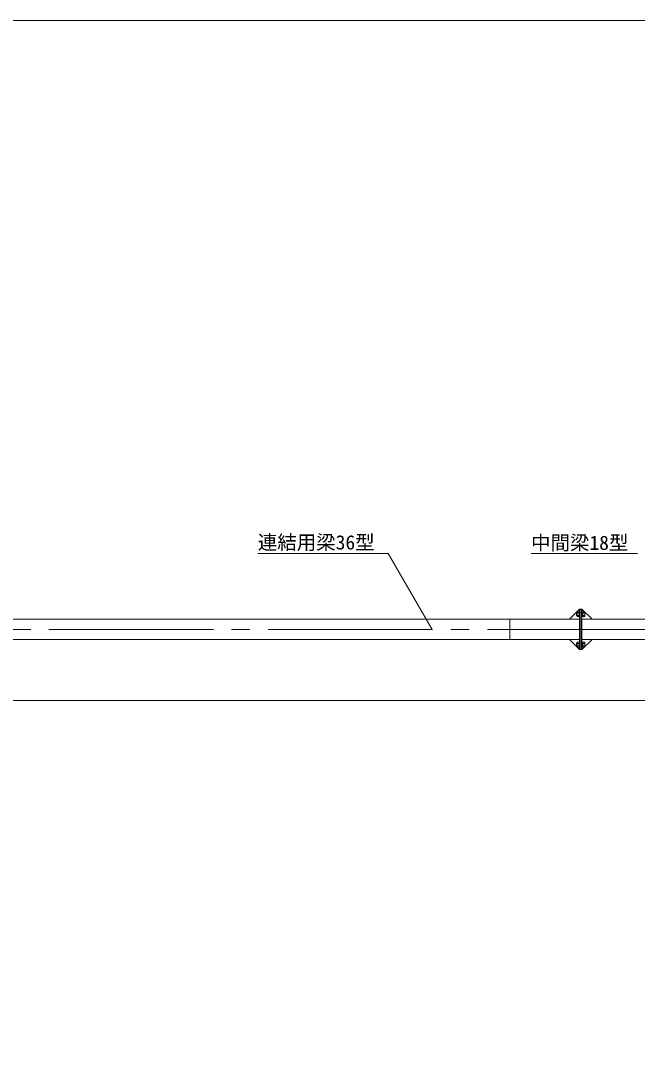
# Model space of a CAD drawing. Units: millimetres, scale not verified. Extents: x -10062 to 10062, y -16938 to 16938.
# Drawn here: x -7023 to -3983, y -8113 to -3062 of the extents above; entities that cross this region are included whole.
import ezdxf
from ezdxf.enums import TextEntityAlignment as Align

# ---------------------------------------------------------------- set-up
doc = ezdxf.new("R2010")
doc.units = ezdxf.units.MM
doc.header["$LTSCALE"] = 90
doc.linetypes.add('CHAIN2', pattern=[12, 9, -1, 1, -1])
for name, color, linetype, lineweight in [('0-6_ﾎﾞﾙﾄ類', 134, 'Continuous', 18), ('0-B_図面枠', 134, 'Continuous', 18), ('0-C_寸法', 134, 'Continuous', 18), ('1-5_中間梁18', 134, 'Continuous', 18), ('1-6_通芯', 134, 'CHAIN2', 18), ('1-B_文字', 134, 'Continuous', 18), ('2-1_連結用梁36', 134, 'Continuous', 18)]:
    doc.layers.add(name, color=color, linetype=linetype, lineweight=lineweight)
doc.styles.add('ＭＳ ゴシック', font='')
doc.styles.get('ＭＳ ゴシック').set_extended_font_data('MS Gothic')

msp = doc.modelspace()

# ---------------------------------------------------------------- linework, layer by layer
at = {"layer": '0-6_ﾎﾞﾙﾄ類'}
for p, q in [((-4281.2, -5980.5), (-4283.2, -5982.5)), ((-4283.2, -5992.5), (-4283.2, -5982.5)), ((-4281.2, -5994.5), (-4283.2, -5992.5)), ((-4279.8, -5981.7), (-4282.4, -5981.7)), ((-4279.8, -5993.3), (-4282.4, -5993.3)), ((-4281.2, -5994.5), (-4281.2, -5980.5)), ((-4279.8, -5980.5), (-4281.2, -5980.5)), ((-4279.8, -5994.5), (-4281.2, -5994.5)), ((-4279.8, -5977), (-4278.18, -5975.38)), ((-4279.8, -5998), (-4279.8, -5977)), ((-4279.8, -5998), (-4278.18, -5999.62)), ((-4278.18, -5981.44), (-4270.8, -5981.44)), ((-4278.18, -5993.56), (-4270.8, -5993.56)), ((-4251.2, -5986.69), (-4254.2, -5987.5)), ((-4251.2, -5987.5), (-4254.2, -5988.3)), ((-4243.82, -5981.44), (-4251.2, -5981.44)), ((-4243.82, -5993.56), (-4251.2, -5993.56)), ((-4242.2, -5998), (-4243.82, -5999.62)), ((-4281.2, -6130.5), (-4283.2, -6132.5)), ((-4283.2, -6142.5), (-4283.2, -6132.5)), ((-4281.2, -6144.5), (-4283.2, -6142.5)), ((-4279.8, -6131.7), (-4282.4, -6131.7)), ((-4279.8, -6143.3), (-4282.4, -6143.3)), ((-4281.2, -6144.5), (-4281.2, -6130.5)), ((-4279.8, -6130.5), (-4281.2, -6130.5)), ((-4279.8, -6144.5), (-4281.2, -6144.5)), ((-4279.8, -6127), (-4278.18, -6125.37)), ((-4279.8, -6148), (-4279.8, -6127)), ((-4279.8, -6148), (-4278.18, -6149.63)), ((-4278.18, -6131.44), (-4270.8, -6131.44)), ((-4278.18, -6143.56), (-4270.8, -6143.56)), ((-4251.2, -6136.7), (-4254.2, -6137.5)), ((-4251.2, -6137.5), (-4254.2, -6138.31)), ((-4243.82, -6131.44), (-4251.2, -6131.44)), ((-4243.82, -6143.56), (-4251.2, -6143.56)), ((-4242.2, -6148), (-4243.82, -6149.63))]:
    msp.add_line(p, q, dxfattribs=at)
for points in [[(-4278.18, -5975.38), (-4270.8, -5975.38), (-4270.8, -5999.62), (-4278.18, -5999.62)], [(-4243.82, -5975.38), (-4251.2, -5975.38), (-4251.2, -5999.62), (-4243.82, -5999.62)], [(-4242.2, -5998), (-4242.2, -5977), (-4243.82, -5975.38)], [(-4278.18, -6125.37), (-4270.8, -6125.37), (-4270.8, -6149.63), (-4278.18, -6149.63)], [(-4243.82, -6125.37), (-4251.2, -6125.37), (-4251.2, -6149.63), (-4243.82, -6149.63)], [(-4242.2, -6148), (-4242.2, -6127), (-4243.82, -6125.37)]]:
    msp.add_lwpolyline(points, dxfattribs=at)
for points in [[(-4270.8, -5998.5), (-4270.8, -5976.5), (-4268.5, -5976.5), (-4268.5, -5998.5)], [(-4254.2, -5976.5), (-4254.2, -5998.5), (-4256.5, -5998.5), (-4256.5, -5976.5)], [(-4254.2, -5976.15), (-4254.2, -5998.85), (-4251.2, -5998.85), (-4251.2, -5976.15)], [(-4270.8, -6148.5), (-4270.8, -6126.5), (-4268.5, -6126.5), (-4268.5, -6148.5)], [(-4254.2, -6126.5), (-4254.2, -6148.5), (-4256.5, -6148.5), (-4256.5, -6126.5)], [(-4254.2, -6126.15), (-4254.2, -6148.85), (-4251.2, -6148.85), (-4251.2, -6126.15)]]:
    msp.add_lwpolyline(points, close=True, dxfattribs=at)
for centre, radius, start, end in [((-4267.67, -5987.5), 12.12, 150, 210), ((-4275.14, -5978.4), 4.28, 135, 225), ((-4275.14, -5996.59), 4.28, 135, 225), ((-4246.86, -5978.4), 4.28, 315, 45), ((-4254.33, -5987.5), 12.12, 330, 30), ((-4246.86, -5996.59), 4.28, 315, 45), ((-4267.67, -6137.5), 12.12, 150, 210), ((-4275.14, -6128.41), 4.28, 135, 225), ((-4275.14, -6146.6), 4.28, 135, 225), ((-4246.86, -6128.41), 4.28, 315, 45), ((-4254.33, -6137.5), 12.12, 330, 30), ((-4246.86, -6146.6), 4.28, 315, 45)]:
    msp.add_arc(centre, radius, start, end, dxfattribs=at)
at = {"layer": '0-B_図面枠'}
msp.add_lwpolyline([(-10062.5, -3062.5), (10062.5, -3062.5), (10062.5, -16937.5), (-10062.5, -16937.5)], close=True, dxfattribs=at)
at = {"layer": '0-C_寸法'}
msp.add_line((682.5, -6412.5), (-7407.5, -6412.5), dxfattribs=at)
at = {"layer": '1-5_中間梁18'}
for points in [[(-4256.5, -6162.5), (-4256.5, -5962.5), (-4262.5, -5962.5), (-4262.5, -6162.5)], [(-4256.5, -6012.5), (-4206.5, -6012.5), (-4256.5, -5962.5)], [(-4256.5, -6112.5), (-2468.5, -6112.5), (-2468.5, -6012.5), (-4256.5, -6012.5)], [(-4256.5, -6112.5), (-4206.5, -6112.5), (-4256.5, -6162.5)]]:
    msp.add_lwpolyline(points, close=True, dxfattribs=at)
at = {"layer": '1-6_通芯'}
msp.add_line((-7962.5, -6062.5), (2038.5, -6062.5), dxfattribs=at)
at = {"layer": '1-B_文字'}
for p, q in [((-5853.62, -5688.18), (-5211.07, -5688.18)), ((-4507.29, -5688.18), (-3982.8, -5688.18))]:
    msp.add_line(p, q, dxfattribs=at)
msp.add_lwpolyline([(-4994.39, -6062.5), (-5210.5, -5688.18), (-5210.86, -5688.18)], dxfattribs=at)
at = {"layer": '2-1_連結用梁36'}
msp.add_line((-4611.45, -6112.5), (-4611.45, -6012.5), dxfattribs=at)
for points in [[(-4268.5, -6012.5), (-4318.5, -6012.5), (-4268.5, -5962.5)], [(-4268.5, -6162.5), (-4268.5, -5962.5), (-4262.5, -5962.5), (-4262.5, -6162.5)], [(-4268.5, -6112.5), (-7962.5, -6112.5), (-7962.5, -6012.5), (-4268.5, -6012.5)], [(-4268.5, -6112.5), (-4318.5, -6112.5), (-4268.5, -6162.5)]]:
    msp.add_lwpolyline(points, close=True, dxfattribs=at)

# ---------------------------------------------------------------- texts
at = {"layer": '1-B_文字', "style": 'ＭＳ ゴシック'}
for s, p in [('連結用梁36型', (-5853.62, -5690.15)), ('中間梁18型', (-4507.29, -5692.28))]:
    msp.add_text(s, height=70.38, dxfattribs=at).set_placement(p, align=Align.BOTTOM_LEFT)

doc.saveas('drawing.dxf')
